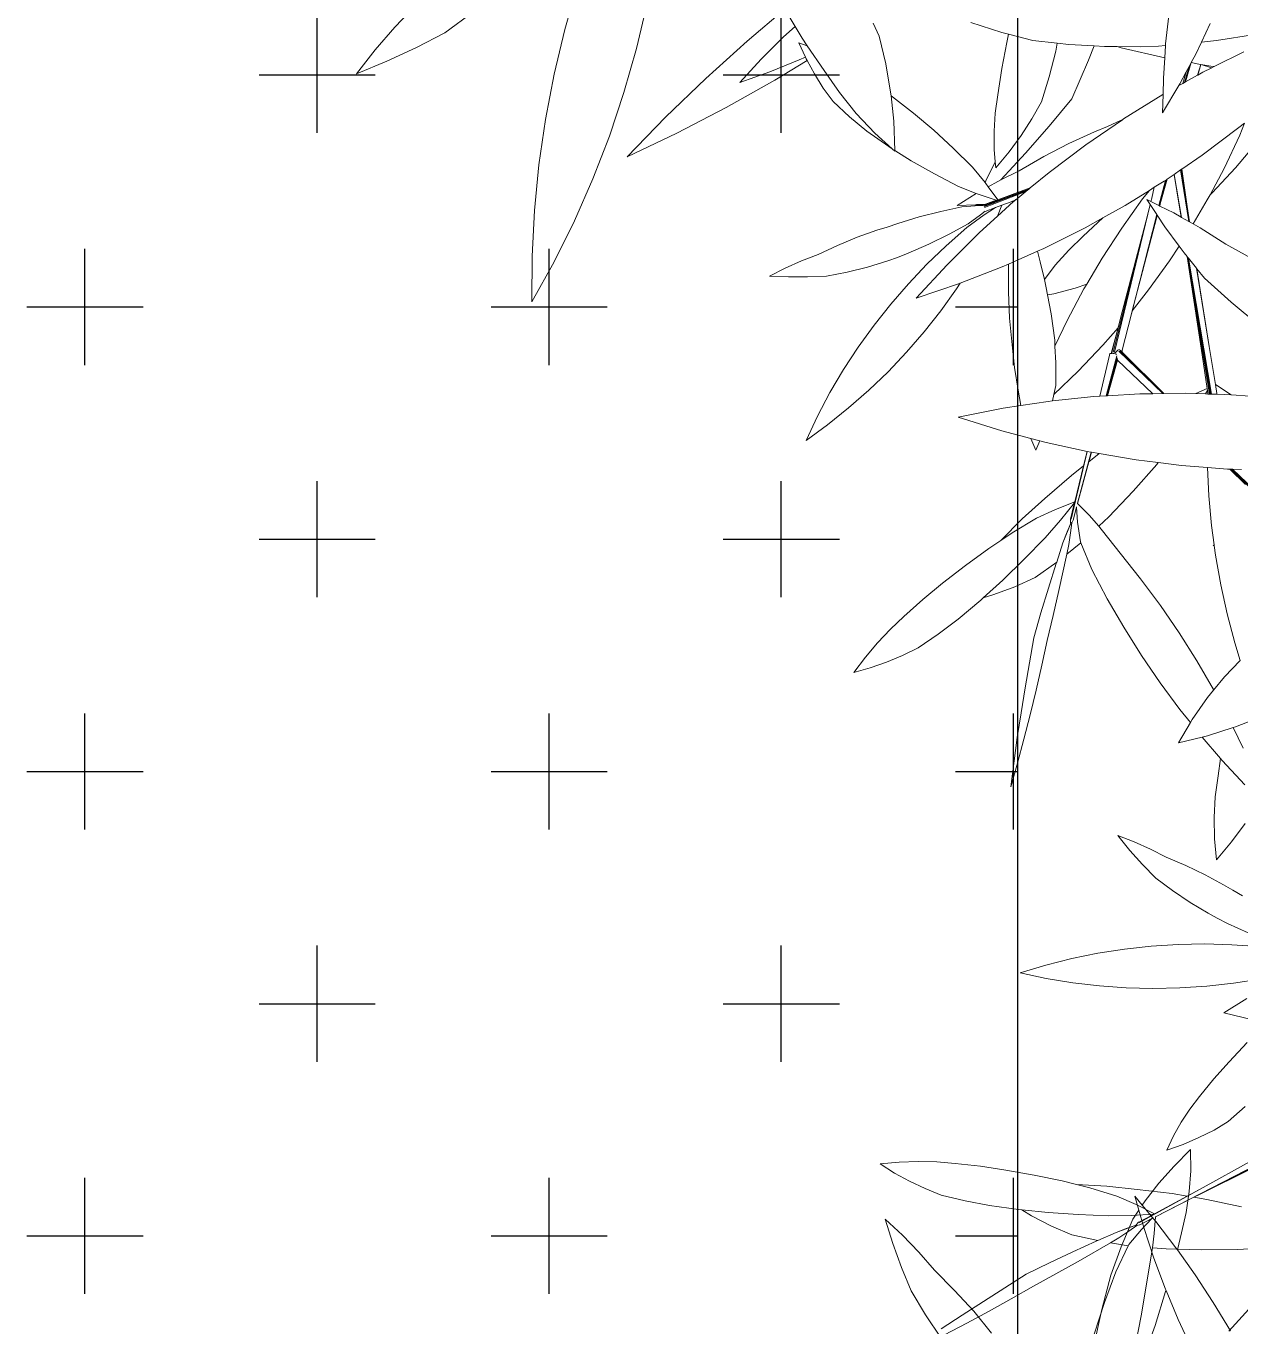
# Model space of a CAD drawing. Header units: millimetres. Extents: x 18 to 174501, y 22 to 24571.
# Drawn here: x 21400 to 21923, y 17961 to 18521 of the extents above; entities that cross this region are included whole.
import ezdxf

# ---------------------------------------------------------------- set-up
doc = ezdxf.new("R2010")
doc.units = ezdxf.units.MM
doc.header["$MEASUREMENT"] = 0
doc.linetypes.add('HIDDEN2', pattern=[0.1875, 0.125, -0.0625])
doc.layers.add('AS', color=8, linetype='HIDDEN2', lineweight=5)
doc.layers.add('Edges', color=7, linetype='Continuous', lineweight=18)
doc.layers.add('tampak', color=7, linetype='Continuous')

# ---------------------------------------------------------------- blocks, each defined once
blk = doc.blocks.new('OUTDOOR')
at = {"layer": 'tampak', "transparency": 33554687}
h = blk.add_hatch(dxfattribs=at)
h.set_pattern_fill('CROSS', scale=400)
h.paths.add_polyline_path([(1833117.56, 62258.33), (1829017.56, 62258.33), (1829017.56, 55399.79), (1833117.56, 55399.79)])
blk.add_line((1833117.56, 62258.33), (1833117.56, 44386.87))
blk = doc.blocks.new('BAMBOOPLAN')
at = {"layer": 'Edges'}
for p, q in [((-0.8559, 13.1692), (-0.9579, 13.068)), ((-0.8559, 13.1692), (-0.8553, 13.0391)), ((-0.9579, 13.068), (-1.0515, 12.9628)), ((-0.8553, 13.0391), (-0.8646, 12.9102)), ((-1.0515, 12.9628), (-1.1363, 12.8538)), ((-1.2001, 12.8817), (-1.1753, 12.796)), ((-1.2001, 12.8817), (-1.1545, 12.8268)), ((-0.8646, 12.9102), (-0.8837, 12.7826)), ((-1.1363, 12.8538), (-1.1545, 12.8268)), ((-1.1545, 12.8268), (-1.0708, 12.7259)), ((-2.7367, 12.7404), (-2.6898, 12.5903)), ((-2.7367, 12.7404), (-2.6307, 12.642)), ((-1.2122, 12.7413), (-1.2841, 12.5703)), ((-1.1753, 12.796), (-1.2122, 12.7413)), ((-1.1753, 12.796), (-1.1448, 12.6904)), ((-1.0708, 12.7259), (-0.947, 12.5647)), ((-0.8837, 12.7826), (-0.9125, 12.6568)), ((-2.6307, 12.642), (-2.5293, 12.5373)), ((-1.1448, 12.6904), (-1.0817, 12.5001)), ((-0.9125, 12.6568), (-0.9379, 12.5518)), ((-2.6898, 12.5903), (-2.6366, 12.4436)), ((-1.2841, 12.5703), (-1.3467, 12.3961)), ((-0.947, 12.5647), (-0.9379, 12.5518)), ((-2.5293, 12.5373), (-2.4326, 12.4265)), ((-1.0817, 12.5001), (-1.011, 12.3112)), ((-0.9379, 12.5518), (-0.8289, 12.3985)), ((-2.6366, 12.4436), (-2.5775, 12.3004)), ((-2.4326, 12.4265), (-2.3097, 12.303)), ((-1.3467, 12.3961), (-1.4028, 12.1847)), ((-0.8289, 12.3985), (-0.7168, 12.2278)), ((-2.5775, 12.3004), (-2.4877, 12.1529)), ((-2.3097, 12.303), (-2.1917, 12.1742)), ((-1.01, 12.2949), (-1.0751, 12.0874)), ((-1.011, 12.3112), (-1.0076, 12.303)), ((-1.0076, 12.303), (-1.01, 12.2949)), ((-1.0076, 12.303), (-0.9329, 12.1242)), ((-2.1917, 12.1742), (-2.0815, 12.0402)), ((-1.4028, 12.1847), (-1.4492, 11.9711)), ((-0.7168, 12.2278), (-0.611, 12.0529)), ((-2.4877, 12.1529), (-2.3914, 12.0096)), ((-1.0751, 12.0874), (-1.1162, 11.9745)), ((-0.9329, 12.1242), (-0.8475, 11.9396)), ((-4.7097, 1.8055), (-4.6319, 2.0775)), ((-5.7545, 1.8209), (-5.6237, 1.9566)), ((-4.2668, 1.6896), (-4.2014, 1.9649)), ((-3.5854, 1.7343), (-3.3546, 1.9298)), ((-3.2913, 1.8247), (-3.3546, 1.9298)), ((-1.0098, 1.7168), (-0.9858, 1.9274)), ((-5.4465, 1.7856), (-5.2682, 1.9167)), ((-2.774, 1.7639), (-2.8115, 1.8449)), ((-2.2098, 1.8479), (-2.0189, 1.7879)), ((-0.79, 1.728), (-0.7357, 1.843)), ((-5.877, 1.6797), (-5.7545, 1.8209)), ((-5.6229, 1.6942), (-5.4465, 1.7856)), ((-4.7751, 1.5302), (-4.7097, 1.8055)), ((-3.5002, 1.6232), (-3.362, 1.7605)), ((-3.362, 1.7605), (-3.2913, 1.8247)), ((-3.2474, 1.7519), (-3.2913, 1.8247)), ((-2.7329, 1.5948), (-2.774, 1.7639)), ((-2.0189, 1.7879), (-1.9773, 1.7769)), ((-1.9878, 1.7262), (-1.9773, 1.7769)), ((-1.9773, 1.7769), (-1.8269, 1.7369)), ((-0.6963, 1.7387), (-0.4613, 1.775)), ((-5.8045, 1.6101), (-5.6229, 1.6942)), ((-4.3446, 1.4176), (-4.2668, 1.6896)), ((-3.8412, 1.5032), (-3.5854, 1.7343)), ((-3.2676, 1.7239), (-3.2159, 1.7053)), ((-3.2676, 1.7239), (-3.2269, 1.6354)), ((-3.2159, 1.7053), (-3.2474, 1.7519)), ((-3.1129, 1.5529), (-3.2159, 1.7053)), ((-2.0193, 1.5653), (-1.9878, 1.7262)), ((-1.8269, 1.7369), (-1.6785, 1.7214)), ((-1.6864, 1.6718), (-1.6785, 1.7214)), ((-1.6785, 1.7214), (-1.6068, 1.7139)), ((-1.6068, 1.7139), (-1.4499, 1.7044)), ((-1.4844, 1.6172), (-1.4499, 1.7044)), ((-1.4499, 1.7044), (-1.3859, 1.7006)), ((-1.3859, 1.7006), (-1.309, 1.7001)), ((-1.309, 1.7001), (-1.2839, 1.6931)), ((-1.309, 1.7001), (-1.1632, 1.6991)), ((-1.2839, 1.6931), (-1.0155, 1.6317)), ((-1.1632, 1.6991), (-1.0547, 1.7031)), ((-1.0547, 1.7031), (-1.0105, 1.7063)), ((-1.0155, 1.6317), (-1.0105, 1.7063)), ((-1.0105, 1.7063), (-1.0098, 1.7168)), ((-0.8248, 1.6543), (-0.79, 1.728)), ((-0.79, 1.728), (-0.6963, 1.7387)), ((-5.9909, 1.5335), (-5.877, 1.6797)), ((-5.9909, 1.5335), (-5.8045, 1.6101)), ((-3.6316, 1.4802), (-3.5002, 1.6232)), ((-3.447, 1.545), (-3.2651, 1.618)), ((-3.4166, 1.4937), (-3.2165, 1.6148)), ((-3.2651, 1.618), (-3.2269, 1.6354)), ((-3.2269, 1.6354), (-3.2226, 1.626)), ((-3.2226, 1.626), (-3.2165, 1.6148)), ((-3.2165, 1.6148), (-3.1725, 1.5331)), ((-1.7266, 1.5149), (-1.6864, 1.6718)), ((-1.5871, 1.3795), (-1.4844, 1.6172)), ((-1.024, 1.5051), (-1.0155, 1.6317)), ((-0.8529, 1.6016), (-0.8868, 1.4835)), ((-0.8657, 1.5774), (-0.8529, 1.6016)), ((-0.8529, 1.6016), (-0.8528, 1.6018)), ((-0.8528, 1.6018), (-0.8248, 1.6543)), ((-0.8528, 1.6018), (-0.8055, 1.5932)), ((-0.7118, 1.5771), (-0.5281, 1.669)), ((-4.8279, 1.2523), (-4.7751, 1.5302)), ((-3.6316, 1.4802), (-3.447, 1.545)), ((-3.1725, 1.5331), (-3.1175, 1.4453)), ((-3.0186, 1.4169), (-3.1129, 1.5529)), ((-2.7029, 1.4202), (-2.7329, 1.5948)), ((-2.0424, 1.4033), (-2.0193, 1.5653)), ((-0.9225, 1.4708), (-0.8832, 1.5446)), ((-0.905, 1.4733), (-0.8832, 1.5446)), ((-0.8657, 1.5774), (-0.8947, 1.4791)), ((-0.8868, 1.4835), (-0.8128, 1.5248)), ((-0.8832, 1.5446), (-0.8657, 1.5774)), ((-0.8128, 1.5248), (-0.7933, 1.5896)), ((-0.8128, 1.5248), (-0.8123, 1.5251)), ((-0.8123, 1.5251), (-0.7925, 1.5894)), ((-0.8123, 1.5251), (-0.7808, 1.5426)), ((-0.8055, 1.5932), (-0.7308, 1.5797)), ((-0.8055, 1.5932), (-0.7933, 1.5896)), ((-0.7933, 1.5896), (-0.7925, 1.5894)), ((-0.7925, 1.5894), (-0.7266, 1.5698)), ((-0.7808, 1.5426), (-0.7266, 1.5698)), ((-0.7308, 1.5797), (-0.7118, 1.5771)), ((-0.7266, 1.5698), (-0.7118, 1.5771)), ((-4.0881, 1.2653), (-3.8412, 1.5032)), ((-3.7164, 1.3253), (-3.4166, 1.4937)), ((-3.1175, 1.4453), (-3.0577, 1.3629)), ((-1.775, 1.3599), (-1.7266, 1.5149)), ((-1.0285, 1.2928), (-0.9289, 1.46)), ((-1.0261, 1.4057), (-1.024, 1.5051)), ((-0.905, 1.4733), (-0.9289, 1.46)), ((-0.9289, 1.46), (-0.9225, 1.4708)), ((-0.905, 1.4733), (-0.8947, 1.4791)), ((-0.8947, 1.4791), (-0.8868, 1.4835)), ((-4.4346, 1.1494), (-4.3446, 1.4176)), ((-3.0577, 1.3629), (-2.9557, 1.2683)), ((-2.9142, 1.2887), (-3.0186, 1.4169)), ((-2.7005, 1.3975), (-2.7029, 1.4202)), ((-2.7005, 1.3975), (-2.6912, 1.3906)), ((-2.684, 1.2407), (-2.7005, 1.3975)), ((-2.6912, 1.3906), (-2.5618, 1.2914)), ((-2.0587, 1.2917), (-2.0424, 1.4033)), ((-1.8333, 1.2551), (-1.775, 1.3599)), ((-1.7264, 1.2114), (-1.5871, 1.3795)), ((-1.2684, 1.2559), (-1.0278, 1.4048)), ((-1.0285, 1.2928), (-1.0261, 1.4057)), ((-1.0278, 1.4048), (-1.0261, 1.4057)), ((-4.0196, 1.1676), (-3.7164, 1.3253)), ((-2.8, 1.1685), (-2.9142, 1.2887)), ((-2.5618, 1.2914), (-2.437, 1.1865)), ((-2.0663, 1.1795), (-2.0587, 1.2917)), ((-4.8681, 0.9726), (-4.8279, 1.2523)), ((-4.3254, 1.0212), (-4.0881, 1.2653)), ((-2.9557, 1.2683), (-2.8491, 1.1794)), ((-2.6765, 1.0614), (-2.684, 1.2407)), ((-1.8996, 1.1524), (-1.8333, 1.2551)), ((-1.8731, 1.0442), (-1.7264, 1.2114)), ((-1.502, 1.0962), (-1.2765, 1.2503)), ((-1.4481, 1.1767), (-1.3676, 1.2093)), ((-1.3676, 1.2093), (-1.2836, 1.2474)), ((-1.2836, 1.2474), (-1.2765, 1.2503)), ((-1.2765, 1.2503), (-1.2684, 1.2559)), ((-0.7851, 1.0319), (-0.5591, 1.2019)), ((-0.5591, 1.2019), (-0.5248, 1.2302)), ((-0.5522, 1.155), (-0.5248, 1.2302)), ((-4.5366, 0.8859), (-4.4346, 1.1494)), ((-4.3254, 1.0212), (-4.0196, 1.1676)), ((-2.8491, 1.1794), (-2.7146, 1.0855)), ((-2.6933, 1.072), (-2.8, 1.1685)), ((-2.437, 1.1865), (-2.3172, 1.0762)), ((-2.0654, 1.0671), (-2.0663, 1.1795)), ((-1.9739, 1.0522), (-1.8996, 1.1524)), ((-1.6059, 1.1045), (-1.4481, 1.1767)), ((-0.6499, 0.9512), (-0.5522, 1.155)), ((-2.7146, 1.0855), (-2.6933, 1.072)), ((-2.6763, 1.0567), (-2.6933, 1.072)), ((-2.6765, 1.0614), (-2.576, 0.9979)), ((-2.6763, 1.0567), (-2.6765, 1.0614)), ((-2.3172, 1.0762), (-2.1992, 0.958)), ((-2.0589, 0.9907), (-2.0654, 1.0671)), ((-2.0558, 0.9547), (-1.9739, 1.0522)), ((-2.0245, 0.8805), (-1.8731, 1.0442)), ((-1.7606, 1.0235), (-1.6059, 1.1045)), ((-1.728, 0.9262), (-1.502, 1.0962)), ((-0.5801, 0.9548), (-0.5017, 1.0463)), ((-4.8954, 0.6917), (-4.8681, 0.9726)), ((-2.576, 0.9979), (-2.4338, 0.9167)), ((-2.1164, 0.8736), (-2.0589, 0.9907)), ((-2.0558, 0.9547), (-2.0589, 0.9907)), ((-1.9115, 0.9362), (-1.7606, 1.0235)), ((-0.9104, 0.9462), (-0.7851, 1.0319)), ((-4.6502, 0.6276), (-4.5366, 0.8859)), ((-2.4338, 0.9167), (-2.2854, 0.8401)), ((-2.1992, 0.958), (-2.1211, 0.8631)), ((-2.0433, 0.8712), (-2.0245, 0.8805)), ((-2.0245, 0.8805), (-1.9115, 0.9362)), ((-1.8431, 0.8311), (-1.728, 0.9262)), ((-1.0474, 0.7198), (-1.0051, 0.8815)), ((-1.0006, 0.8846), (-1.0433, 0.732)), ((-1.002, 0.8836), (-1.0433, 0.732)), ((-1.0117, 0.877), (-1.0051, 0.8815)), ((-1.0051, 0.8815), (-1.002, 0.8836)), ((-1.002, 0.8836), (-1.0006, 0.8846)), ((-1.0006, 0.8846), (-0.9579, 0.9138)), ((-0.9579, 0.9138), (-0.9571, 0.9143)), ((-0.9579, 0.9138), (-0.9247, 0.7133)), ((-0.9571, 0.9143), (-0.9178, 0.9412)), ((-0.9571, 0.9143), (-0.9122, 0.6495)), ((-0.9178, 0.9412), (-0.9137, 0.944)), ((-0.8662, 0.6235), (-0.9178, 0.9412)), ((-0.9137, 0.944), (-0.9115, 0.9455)), ((-0.8627, 0.6215), (-0.9137, 0.944)), ((-0.9115, 0.9455), (-0.9104, 0.9462)), ((-0.9115, 0.9455), (-0.877, 0.7169)), ((-0.9104, 0.9462), (-0.877, 0.7169)), ((-0.7363, 0.7886), (-0.6499, 0.9512)), ((-0.7233, 0.8013), (-0.5801, 0.9548)), ((-2.2854, 0.8401), (-2.1761, 0.7965)), ((-1.8525, 0.8234), (-2.1285, 0.7196)), ((-1.8602, 0.8171), (-2.1264, 0.7155)), ((-1.87, 0.809), (-2.1242, 0.7107)), ((-2.1211, 0.8631), (-2.1164, 0.8736)), ((-2.1211, 0.8631), (-2.1165, 0.8576)), ((-2.1165, 0.8576), (-2.1023, 0.8382)), ((-2.1023, 0.8382), (-2.0433, 0.8712)), ((-2.1023, 0.8382), (-2.0439, 0.7582)), ((-2.0439, 0.7582), (-1.8674, 0.8222)), ((-2.0434, 0.7575), (-1.8674, 0.8222)), ((-1.9209, 0.7669), (-1.87, 0.809)), ((-1.87, 0.809), (-1.8602, 0.8171)), ((-1.8674, 0.8222), (-1.8431, 0.8311)), ((-1.8602, 0.8171), (-1.8525, 0.8234)), ((-1.8525, 0.8234), (-1.8431, 0.8311)), ((-1.2593, 0.7233), (-1.1098, 0.8158)), ((-1.1517, 0.7629), (-1.1098, 0.8158)), ((-1.1098, 0.8158), (-1.0796, 0.8345)), ((-1.0796, 0.8345), (-1.0955, 0.7687)), ((-1.0796, 0.8345), (-1.0187, 0.8722)), ((-1.0513, 0.7217), (-1.0117, 0.877)), ((-1.0187, 0.8722), (-1.0117, 0.877)), ((-0.7363, 0.7886), (-0.7233, 0.8013)), ((-2.2927, 0.7227), (-2.1761, 0.7965)), ((-2.2927, 0.7227), (-2.1806, 0.7277)), ((-2.2637, 0.7139), (-2.1834, 0.7212)), ((-2.1834, 0.7212), (-2.1806, 0.7277)), ((-2.1834, 0.7212), (-2.1792, 0.7216)), ((-2.1806, 0.7277), (-2.1729, 0.728)), ((-2.1792, 0.7216), (-2.1729, 0.728)), ((-2.1792, 0.7216), (-2.1703, 0.7224)), ((-2.1761, 0.7965), (-2.1646, 0.7918)), ((-2.1729, 0.728), (-2.1357, 0.7297)), ((-2.1703, 0.7224), (-2.1353, 0.7234)), ((-2.1646, 0.7918), (-2.0534, 0.7547)), ((-2.1357, 0.7297), (-2.118, 0.7312)), ((-2.1348, 0.7249), (-2.1353, 0.7234)), ((-2.1353, 0.7234), (-2.1339, 0.7235)), ((-2.1338, 0.7255), (-2.1348, 0.7249)), ((-2.1338, 0.7255), (-2.118, 0.7312)), ((-2.1324, 0.7248), (-2.0522, 0.7543)), ((-2.118, 0.7312), (-2.0534, 0.7547)), ((-2.0574, 0.7097), (-2.0179, 0.7247)), ((-2.0534, 0.7547), (-2.0522, 0.7543)), ((-2.0522, 0.7543), (-2.0434, 0.7575)), ((-2.0456, 0.656), (-1.9459, 0.7462)), ((-2.0456, 0.656), (-2.0179, 0.7247)), ((-2.0439, 0.7582), (-2.0434, 0.7575)), ((-2.0179, 0.7247), (-1.9618, 0.7459)), ((-1.9618, 0.7459), (-1.9333, 0.7567)), ((-1.9618, 0.7459), (-1.9434, 0.7483)), ((-1.9459, 0.7462), (-1.9434, 0.7483)), ((-1.9434, 0.7483), (-1.9333, 0.7567)), ((-1.9333, 0.7567), (-1.932, 0.7578)), ((-1.932, 0.7578), (-1.9209, 0.7669)), ((-1.932, 0.7578), (-1.9314, 0.7608)), ((-1.9209, 0.7669), (-1.9209, 0.767)), ((-1.3965, 0.6467), (-1.2593, 0.7233)), ((-1.1055, 0.7278), (-1.3253, -0.179)), ((-1.2806, 0.5838), (-1.1517, 0.7629)), ((-1.1264, 0.759), (-1.1057, 0.7281)), ((-1.1264, 0.759), (-1.1011, 0.7464)), ((-1.1057, 0.7281), (-1.1223, 0.6616)), ((-1.1057, 0.7281), (-1.1055, 0.7278)), ((-1.1055, 0.7278), (-1.0651, 0.6676)), ((-1.0955, 0.7687), (-1.1011, 0.7464)), ((-1.1011, 0.7464), (-1.1009, 0.7464)), ((-1.0955, 0.7687), (-1.1009, 0.7464)), ((-1.1009, 0.7464), (-1.0513, 0.7217)), ((-1.0513, 0.7217), (-1.0474, 0.7198)), ((-1.0433, 0.732), (-1.0467, 0.7194)), ((-0.8405, 0.609), (-0.7533, 0.7565)), ((-0.7533, 0.7565), (-0.7363, 0.7886)), ((-4.9099, 0.4104), (-4.8954, 0.6917)), ((-2.6596, 0.6118), (-2.5274, 0.6519)), ((-2.5274, 0.6519), (-2.3939, 0.6865)), ((-2.3939, 0.6865), (-2.2637, 0.7139)), ((-2.2338, 0.5877), (-2.1268, 0.6652)), ((-2.2253, 0.6102), (-2.1489, 0.6646)), ((-2.1552, 0.5569), (-2.0456, 0.656)), ((-2.1489, 0.6646), (-2.1215, 0.6868)), ((-2.1268, 0.6652), (-2.0574, 0.7097)), ((-2.1215, 0.6868), (-2.1205, 0.6876)), ((-2.12, 0.6861), (-2.1215, 0.6868)), ((-2.12, 0.6861), (-2.0574, 0.7097)), ((-1.5169, 0.5343), (-1.3965, 0.6467)), ((-1.5063, 0.5854), (-1.3965, 0.6467)), ((-1.1223, 0.6616), (-1.3326, -0.1804)), ((-1.2772, 0.0679), (-1.1223, 0.6616)), ((-1.221, 0.0562), (-1.0651, 0.6676)), ((-1.216, 0.0753), (-1.067, 0.6448)), ((-1.067, 0.6448), (-1.0622, 0.6633)), ((-1.0621, 0.6631), (-1.067, 0.6448)), ((-1.0651, 0.6676), (-1.0622, 0.6633)), ((-1.0622, 0.6633), (-1.0621, 0.6631)), ((-1.0621, 0.6631), (-1.0141, 0.5916)), ((-1.0474, 0.7198), (-1.0467, 0.7194)), ((-1.0467, 0.7194), (-0.9604, 0.6766)), ((-0.9604, 0.6766), (-0.9147, 0.6509)), ((-0.9247, 0.7133), (-0.9147, 0.6509)), ((-0.9247, 0.7133), (-0.9144, 0.6507)), ((-0.9147, 0.6509), (-0.9144, 0.6507)), ((-0.9144, 0.6507), (-0.9122, 0.6495)), ((-0.9122, 0.6495), (-0.8662, 0.6235)), ((-0.877, 0.7169), (-0.8626, 0.6215)), ((-4.7753, 0.3752), (-4.6502, 0.6276)), ((-2.91, 0.527), (-2.7873, 0.5701)), ((-2.7873, 0.5701), (-2.7249, 0.5891)), ((-2.7249, 0.5891), (-2.6596, 0.6118)), ((-2.3608, 0.4754), (-2.2338, 0.5877)), ((-2.3419, 0.5462), (-2.2253, 0.6102)), ((-1.759, 0.459), (-1.5063, 0.5854)), ((-1.4014, 0.3991), (-1.2806, 0.5838)), ((-1.0141, 0.5916), (-0.9267, 0.4729)), ((-0.8662, 0.6235), (-0.8627, 0.6215)), ((-0.8627, 0.6215), (-0.8626, 0.6215)), ((-0.8626, 0.6215), (-0.8405, 0.609)), ((-0.8405, 0.609), (-0.7976, 0.5848)), ((-0.7976, 0.5848), (-0.6385, 0.4837)), ((-3.0311, 0.477), (-2.91, 0.527)), ((-2.5944, 0.4289), (-2.4668, 0.485)), ((-2.4668, 0.485), (-2.3419, 0.5462)), ((-2.3552, 0.3585), (-2.1552, 0.5569)), ((-1.6065, 0.4484), (-1.5169, 0.5343)), ((-0.6385, 0.4837), (-0.4424, 0.3766)), ((-4.9116, 0.1293), (-4.9099, 0.4104)), ((-3.2526, 0.3825), (-3.1497, 0.4221)), ((-3.1497, 0.4221), (-3.0311, 0.477)), ((-2.7208, 0.3818), (-2.6608, 0.4029)), ((-2.6608, 0.4029), (-2.5944, 0.4289)), ((-2.48, 0.3609), (-2.3608, 0.4754)), ((-1.9775, 0.3619), (-1.7995, 0.4411)), ((-1.7995, 0.4411), (-1.759, 0.459)), ((-1.7817, 0.3764), (-1.7995, 0.4411)), ((-1.6892, 0.356), (-1.6065, 0.4484)), ((-0.9862, 0.3818), (-0.9267, 0.4729)), ((-0.9267, 0.4729), (-0.8955, 0.4305)), ((-0.8955, 0.4305), (-0.8772, 0.4078)), ((-0.7911, -0.1557), (-0.8772, 0.4078)), ((-0.8772, 0.4078), (-0.8754, 0.4056)), ((-0.8754, 0.4056), (-0.7403, -0.4377)), ((-0.8754, 0.4056), (-0.8735, 0.4032)), ((-0.8735, 0.4032), (-0.7345, -0.4379)), ((-0.8735, 0.4032), (-0.8697, 0.3985)), ((-4.9116, 0.1293), (-4.7753, 0.3752)), ((-3.449, 0.2885), (-3.3525, 0.3379)), ((-3.3525, 0.3379), (-3.2526, 0.3825)), ((-2.9711, 0.313), (-2.8454, 0.344)), ((-2.8454, 0.344), (-2.7208, 0.3818)), ((-2.594, 0.2409), (-2.48, 0.3609)), ((-2.5455, 0.1516), (-2.3552, 0.3585)), ((-2.2741, 0.2439), (-2.0169, 0.3444)), ((-2.0169, 0.3444), (-1.9775, 0.3619)), ((-1.9778, 0.3539), (-1.9775, 0.3619)), ((-1.9777, 0.1911), (-1.9778, 0.3539)), ((-1.7567, 0.268), (-1.7817, 0.3764)), ((-1.7567, 0.268), (-1.6892, 0.356)), ((-1.4958, 0.2391), (-1.4014, 0.3991)), ((-1.1152, 0.2027), (-0.9862, 0.3818)), ((-0.8697, 0.3985), (-0.7278, -0.4381)), ((-0.8697, 0.3985), (-0.8197, 0.3366)), ((-0.8197, 0.3366), (-0.8172, 0.3335)), ((-0.7416, -0.1448), (-0.8197, 0.3366)), ((-0.7416, -0.1448), (-0.8172, 0.3335)), ((-0.8172, 0.3335), (-0.7707, 0.2759)), ((-3.449, 0.2885), (-3.3313, 0.2831)), ((-3.3313, 0.2831), (-3.2142, 0.2827)), ((-3.2142, 0.2827), (-3.0981, 0.2876)), ((-3.0981, 0.2876), (-2.9711, 0.313)), ((-2.7025, 0.1159), (-2.594, 0.2409)), ((-2.5455, 0.1516), (-2.2793, 0.2419)), ((-2.2969, 0.2091), (-2.2741, 0.2439)), ((-2.2793, 0.2419), (-2.2741, 0.2439)), ((-1.7448, 0.2168), (-1.7567, 0.268)), ((-0.7707, 0.2759), (-0.6067, 0.1273)), ((-2.3936, 0.0748), (-2.2969, 0.2091)), ((-1.9703, 0.0283), (-1.9777, 0.1911)), ((-1.7366, 0.172), (-1.7448, 0.2168)), ((-1.7366, 0.172), (-1.6977, 0.1799)), ((-1.7153, 0.0555), (-1.7366, 0.172)), ((-1.6977, 0.1799), (-1.567, 0.2149)), ((-1.6169, 0.0144), (-1.5136, 0.2091)), ((-1.567, 0.2149), (-1.4958, 0.2391)), ((-1.5136, 0.2091), (-1.4958, 0.2391)), ((-1.216, 0.0753), (-1.1152, 0.2027)), ((-2.8053, -0.0138), (-2.7025, 0.1159)), ((-0.6067, 0.1273), (-0.4362, -0.0139)), ((-2.4964, -0.055), (-2.3936, 0.0748)), ((-1.9554, -0.1341), (-1.9703, 0.0283)), ((-1.6931, -0.107), (-1.7153, 0.0555)), ((-1.6913, -0.1425), (-1.6169, 0.0144)), ((-1.3437, -0.1872), (-1.2772, 0.0679)), ((-1.3032, -0.0292), (-1.2772, 0.0679)), ((-1.2804, -0.1768), (-1.221, 0.0562)), ((-1.221, 0.0562), (-1.216, 0.0753)), ((-2.902, -0.1481), (-2.8053, -0.0138)), ((-2.6049, -0.18), (-2.4964, -0.055)), ((-1.3966, -0.1368), (-1.3032, -0.0292)), ((-1.3455, -0.1874), (-1.3032, -0.0292)), ((-2.9924, -0.2865), (-2.902, -0.1481)), ((-1.9405, -0.274), (-1.9554, -0.1341)), ((-1.6913, -0.1425), (-1.6931, -0.107)), ((-1.6861, -0.2457), (-1.6913, -0.1425)), ((-1.5482, -0.2963), (-1.3966, -0.1368)), ((-0.7543, -0.4033), (-0.7911, -0.1557)), ((-0.7534, -0.4028), (-0.7911, -0.1557)), ((-0.7037, -0.3783), (-0.7416, -0.1448)), ((-2.7189, -0.2999), (-2.6049, -0.18)), ((-1.3554, -0.1981), (-1.4144, -0.451)), ((-1.3762, -0.4488), (-1.3103, -0.2017)), ((-1.3721, -0.4485), (-1.3087, -0.2157)), ((-1.3074, -0.2245), (-1.3698, -0.4484)), ((-1.3548, -0.1955), (-1.3554, -0.1981)), ((-1.3548, -0.1955), (-1.3535, -0.1909)), ((-1.3511, -0.1888), (-1.3535, -0.1909)), ((-1.3471, -0.1875), (-1.3511, -0.1888)), ((-1.3455, -0.1874), (-1.3471, -0.1875)), ((-1.3437, -0.1872), (-1.3455, -0.1874)), ((-1.3416, -0.187), (-1.3437, -0.1872)), ((-1.3352, -0.1873), (-1.3416, -0.187)), ((-1.3282, -0.1884), (-1.3352, -0.1873)), ((-1.3212, -0.1903), (-1.3282, -0.1884)), ((-1.3195, -0.1827), (-1.3225, -0.1862)), ((-1.3168, -0.1919), (-1.3212, -0.1903)), ((-1.3144, -0.1775), (-1.3195, -0.1827)), ((-1.3064, -0.228), (-1.3171, -0.2658)), ((-1.3064, -0.2283), (-1.3171, -0.2658)), ((-1.3145, -0.1927), (-1.3168, -0.1919)), ((-1.3125, -0.1937), (-1.3145, -0.1927)), ((-1.3092, -0.1727), (-1.3144, -0.1775)), ((-1.3042, -0.1686), (-1.3092, -0.1727)), ((-1.3087, -0.2157), (-1.3086, -0.2152)), ((-1.3064, -0.2209), (-1.3069, -0.2226)), ((-1.3064, -0.2209), (-1.3064, -0.2209)), ((-1.3063, -0.2279), (-1.3064, -0.228)), ((-1.3063, -0.228), (-1.3064, -0.228)), ((-1.3064, -0.2282), (-1.0879, -0.4356)), ((-1.3064, -0.2282), (-1.3064, -0.2283)), ((-1.3064, -0.2283), (-1.0898, -0.4357)), ((-1.3061, -0.2271), (-1.3063, -0.2279)), ((-1.3054, -0.2273), (-1.3063, -0.228)), ((-1.3058, -0.2275), (-1.3063, -0.2278)), ((-1.3063, -0.2278), (-1.3063, -0.2279)), ((-1.3059, -0.2262), (-1.306, -0.2267)), ((-1.2998, -0.1656), (-1.3042, -0.1686)), ((-1.2963, -0.1639), (-1.2998, -0.1656)), ((-1.0279, -0.4348), (-1.2988, -0.1739)), ((-1.2939, -0.1635), (-1.2963, -0.1639)), ((-1.0227, -0.4348), (-1.2944, -0.1709)), ((-1.2932, -0.1641), (-1.2939, -0.1635)), ((-1.2909, -0.1692), (-1.0213, -0.4348)), ((-1.2874, -0.1697), (-1.2891, -0.168)), ((-1.2885, -0.1688), (-1.2716, -0.1855)), ((-1.2874, -0.1697), (-1.2804, -0.1768)), ((-1.2804, -0.1768), (-1.2716, -0.1855)), ((-1.2716, -0.1855), (-1.0211, -0.4348)), ((-3.0764, -0.4286), (-2.9924, -0.2865)), ((-2.8381, -0.4144), (-2.7189, -0.2999)), ((-1.9184, -0.4128), (-1.9405, -0.274)), ((-1.6976, -0.4397), (-1.5482, -0.2963)), ((-1.6865, -0.3848), (-1.6861, -0.2457)), ((-1.3171, -0.2658), (-1.3686, -0.4483)), ((-1.6976, -0.4397), (-1.6865, -0.3848)), ((-0.6073, -0.442), (-0.7037, -0.3783)), ((-0.6947, -0.4338), (-0.7037, -0.3783)), ((-3.1537, -0.5742), (-3.0764, -0.4286)), ((-2.9623, -0.5232), (-2.8381, -0.4144)), ((-1.9021, -0.508), (-1.9184, -0.4128)), ((-1.7325, -0.4825), (-1.7056, -0.4797)), ((-1.7056, -0.4797), (-1.6976, -0.4397)), ((-1.7056, -0.4797), (-1.4518, -0.4532)), ((-1.4518, -0.4532), (-1.4144, -0.451)), ((-1.4144, -0.451), (-1.3762, -0.4488)), ((-1.3762, -0.4488), (-1.3721, -0.4485)), ((-1.3721, -0.4485), (-1.3698, -0.4484)), ((-1.3698, -0.4484), (-1.3686, -0.4483)), ((-1.3686, -0.4483), (-1.1697, -0.4367)), ((-1.1697, -0.4367), (-1.0898, -0.4357)), ((-1.0898, -0.4357), (-1.0879, -0.4356)), ((-1.0879, -0.4356), (-1.0279, -0.4348)), ((-1.0279, -0.4348), (-1.0227, -0.4348)), ((-1.0227, -0.4348), (-1.0213, -0.4348)), ((-1.0213, -0.4348), (-1.0211, -0.4348)), ((-1.0211, -0.4348), (-0.8869, -0.433)), ((-0.8869, -0.433), (-0.8236, -0.435)), ((-0.8236, -0.435), (-0.7543, -0.4033)), ((-0.8236, -0.435), (-0.764, -0.437)), ((-0.764, -0.437), (-0.7523, -0.4167)), ((-0.764, -0.437), (-0.7492, -0.4374)), ((-0.7543, -0.4033), (-0.7534, -0.4028)), ((-0.7515, -0.4152), (-0.7534, -0.4028)), ((-0.7523, -0.4167), (-0.7515, -0.4152)), ((-0.7492, -0.4374), (-0.7523, -0.4167)), ((-0.7481, -0.4375), (-0.7515, -0.4152)), ((-0.7492, -0.4374), (-0.7481, -0.4375)), ((-0.7481, -0.4375), (-0.7403, -0.4377)), ((-0.7403, -0.4377), (-0.7345, -0.4379)), ((-0.7345, -0.4379), (-0.7278, -0.4381)), ((-0.7278, -0.4381), (-0.6938, -0.4392)), ((-0.6925, -0.4393), (-0.6947, -0.4338)), ((-0.6938, -0.4392), (-0.6947, -0.4338)), ((-0.6938, -0.4392), (-0.6925, -0.4393)), ((-0.6925, -0.4393), (-0.6073, -0.442)), ((-0.6073, -0.442), (-0.6041, -0.4421)), ((-0.6041, -0.4421), (-0.322, -0.464)), ((-3.091, -0.6261), (-2.9623, -0.5232)), ((-2.2868, -0.5789), (-2.0111, -0.5244)), ((-2.0111, -0.5244), (-1.9021, -0.508)), ((-1.9021, -0.508), (-1.7325, -0.4825)), ((-3.224, -0.7228), (-3.1537, -0.5742)), ((-3.224, -0.7228), (-3.091, -0.6261)), ((-2.2868, -0.5789), (-2.0187, -0.6633)), ((-2.0187, -0.6633), (-1.8405, -0.7106)), ((-1.8096, -0.7838), (-1.8405, -0.7106)), ((-1.8405, -0.7106), (-1.7852, -0.7252)), ((-1.8096, -0.7838), (-1.7852, -0.7252)), ((-1.7852, -0.7252), (-1.7464, -0.7355)), ((-1.7464, -0.7355), (-1.4938, -0.7903)), ((-1.4952, -0.7963), (-1.5926, -1.2071)), ((-1.4935, -0.7904), (-1.5907, -1.2071)), ((-1.5524, -1.11), (-1.4686, -0.7957)), ((-1.5156, -0.8802), (-1.4952, -0.7963)), ((-1.4938, -0.7903), (-1.4952, -0.7963)), ((-1.4938, -0.7903), (-1.4935, -0.7904)), ((-1.4935, -0.7904), (-1.4706, -0.7953)), ((-1.4666, -0.796), (-1.471, -0.8118)), ((-1.471, -0.8118), (-1.4667, -0.796)), ((-1.4706, -0.7953), (-1.4686, -0.7957)), ((-1.4686, -0.7957), (-1.4667, -0.796)), ((-1.4667, -0.796), (-1.4666, -0.796)), ((-1.4666, -0.796), (-1.4197, -0.804)), ((-1.5523, -1.1101), (-1.4825, -0.8539)), ((-1.4825, -0.8539), (-1.4197, -0.804)), ((-1.4825, -0.8539), (-1.471, -0.8118)), ((-1.4197, -0.804), (-1.192, -0.8426)), ((-1.209, -1.0349), (-1.0652, -0.8705)), ((-1.192, -0.8426), (-1.0562, -0.8594)), ((-1.0652, -0.8705), (-1.0562, -0.8594)), ((-1.0562, -0.8594), (-0.9113, -0.8773)), ((-0.9113, -0.8773), (-0.7532, -0.8895)), ((-1.7527, -1.0809), (-1.5887, -0.9382)), ((-1.5887, -0.9382), (-1.5156, -0.8802)), ((-1.5694, -1.1009), (-1.5156, -0.8802)), ((-0.744, -1.0633), (-0.7532, -0.8895)), ((-0.7532, -0.8895), (-0.6292, -0.8992)), ((-0.6292, -0.8992), (-0.6145, -0.8996)), ((-0.5189, -0.9935), (-0.6145, -0.8996)), ((-0.6145, -0.8996), (-0.6094, -0.8998)), ((-0.6094, -0.8998), (-0.1366, -1.357)), ((-0.6094, -0.8998), (-0.605, -0.9)), ((-0.605, -0.9), (-0.1329, -1.3521)), ((-0.605, -0.9), (-0.5987, -0.9002)), ((-0.5987, -0.9002), (-0.1284, -1.3468)), ((-0.5987, -0.9002), (-0.5429, -0.902)), ((-1.3603, -1.1926), (-1.209, -1.0349)), ((-1.8923, -1.2062), (-1.7527, -1.0809)), ((-1.6871, -1.1471), (-1.5694, -1.1009)), ((-1.6569, -1.2146), (-1.5707, -1.1066)), ((-1.5745, -1.1221), (-1.5707, -1.1066)), ((-1.5707, -1.1066), (-1.57, -1.1036)), ((-1.5694, -1.1009), (-1.5691, -1.1009)), ((-1.5524, -1.11), (-1.553, -1.1094)), ((-1.5523, -1.1101), (-1.5524, -1.11)), ((-1.4804, -1.1835), (-1.5523, -1.1101)), ((-0.7268, -1.2467), (-0.744, -1.0633)), ((-1.8049, -1.2011), (-1.6871, -1.1471)), ((-1.5961, -1.2088), (-1.5745, -1.1221)), ((-1.5954, -1.208), (-1.5745, -1.1221)), ((-1.58, -1.2137), (-1.5586, -1.1334)), ((-1.5586, -1.1334), (-1.5587, -1.1316)), ((-1.5519, -1.2263), (-1.5586, -1.1334)), ((-1.4222, -1.2515), (-1.4804, -1.1835)), ((-1.4222, -1.2515), (-1.3603, -1.1926)), ((-2.0252, -1.3383), (-1.8923, -1.2062)), ((-1.9544, -1.2909), (-1.8049, -1.2011)), ((-1.7507, -1.3221), (-1.6569, -1.2146)), ((-1.6428, -1.3541), (-1.5911, -1.2285)), ((-1.6157, -1.2852), (-1.5929, -1.2322)), ((-1.5961, -1.2088), (-1.5963, -1.2098)), ((-1.5963, -1.2098), (-1.5951, -1.2306)), ((-1.5951, -1.2907), (-1.588, -1.2302)), ((-1.5951, -1.2306), (-1.595, -1.231)), ((-1.595, -1.231), (-1.5946, -1.2313)), ((-1.5946, -1.2313), (-1.594, -1.2317)), ((-1.594, -1.2317), (-1.5934, -1.232)), ((-1.5934, -1.232), (-1.5929, -1.2322)), ((-1.5929, -1.2322), (-1.5909, -1.2276)), ((-1.58, -1.2137), (-1.588, -1.2302)), ((-1.588, -1.2302), (-1.5878, -1.2286)), ((-1.5877, -1.2274), (-1.5876, -1.2264)), ((-1.5807, -1.2145), (-1.5807, -1.2144)), ((-1.5347, -1.3464), (-1.5519, -1.2263)), ((-1.4065, -1.2697), (-1.4222, -1.2515)), ((-1.1641, -1.5738), (-1.4065, -1.2697)), ((-0.7108, -1.3651), (-0.7268, -1.2467)), ((-2.0993, -1.388), (-2.0253, -1.3385)), ((-2.0253, -1.3385), (-2.0252, -1.3383)), ((-2.0252, -1.3383), (-1.9544, -1.2909)), ((-1.881, -1.4546), (-1.7507, -1.3221)), ((-1.6806, -1.4716), (-1.6428, -1.3541)), ((-1.6428, -1.3541), (-1.6157, -1.2852)), ((-1.6187, -1.4234), (-1.5317, -1.3538)), ((-1.606, -1.3639), (-1.5951, -1.2907)), ((-1.5317, -1.3538), (-1.5347, -1.3464)), ((-1.4648, -1.5179), (-1.5317, -1.3538)), ((-2.2422, -1.4918), (-2.0993, -1.388)), ((-1.6667, -1.6473), (-1.6187, -1.4234)), ((-1.6187, -1.4234), (-1.606, -1.3639)), ((-0.7178, -1.3691), (-0.7108, -1.3651)), ((-0.7178, -1.3691), (-0.7103, -1.369)), ((-0.7103, -1.369), (-0.7108, -1.3651)), ((-0.7021, -1.4294), (-0.7103, -1.369)), ((-0.6701, -1.611), (-0.7021, -1.4294)), ((-2.3827, -1.6019), (-2.2422, -1.4918)), ((-2.0131, -1.5829), (-1.881, -1.4546)), ((-1.8139, -1.5672), (-1.6806, -1.4716)), ((-1.7313, -1.6321), (-1.6837, -1.4812)), ((-1.6837, -1.4812), (-1.6806, -1.4716)), ((-1.3697, -1.6969), (-1.4648, -1.5179)), ((-2.1336, -1.6921), (-2.0131, -1.5829)), ((-1.9375, -1.6234), (-1.8139, -1.5672)), ((-1.0426, -1.7382), (-1.1641, -1.5738)), ((-2.5038, -1.7009), (-2.3827, -1.6019)), ((-2.1336, -1.6921), (-2.0668, -1.6719)), ((-2.0668, -1.6719), (-1.9375, -1.6234)), ((-1.7773, -1.7843), (-1.7313, -1.6321)), ((-1.7016, -1.8004), (-1.6667, -1.6473)), ((-0.6308, -1.791), (-0.6701, -1.611)), ((-2.622, -1.8058), (-2.5038, -1.7009)), ((-2.2873, -1.8226), (-2.1486, -1.7057)), ((-2.1486, -1.7057), (-2.1336, -1.6921)), ((-1.2676, -1.8729), (-1.3697, -1.6969)), ((-0.9273, -1.9068), (-1.0426, -1.7382)), ((-2.7041, -1.8838), (-2.622, -1.8058)), ((-2.4096, -1.9143), (-2.2873, -1.8226)), ((-1.8214, -1.9374), (-1.7773, -1.7843)), ((-1.7385, -1.9534), (-1.7016, -1.8004)), ((-0.5844, -1.969), (-0.6308, -1.791)), ((-2.7829, -1.9674), (-2.7041, -1.8838)), ((-2.5343, -1.9995), (-2.4096, -1.9143)), ((-1.1587, -2.0454), (-1.2676, -1.8729)), ((-0.8184, -2.0793), (-0.9273, -1.9068)), ((-2.8581, -2.0563), (-2.7829, -1.9674)), ((-2.6302, -2.047), (-2.5343, -1.9995)), ((-1.8479, -2.0917), (-1.8214, -1.9374)), ((-1.7719, -2.1067), (-1.7385, -1.9534)), ((-0.5515, -2.0767), (-0.5844, -1.969)), ((-2.9295, -2.1503), (-2.8581, -2.0563)), ((-2.7282, -2.0881), (-2.6302, -2.047)), ((-1.0434, -2.2141), (-1.1587, -2.0454)), ((-0.7163, -2.2553), (-0.8184, -2.0793)), ((-0.6472, -2.1767), (-0.5515, -2.0767)), ((-2.9295, -2.1503), (-2.8281, -2.1226)), ((-2.8281, -2.1226), (-2.7282, -2.0881)), ((-1.8739, -2.2457), (-1.8479, -2.0917)), ((-1.807, -2.2592), (-1.7719, -2.1067)), ((-0.9219, -2.3784), (-1.0434, -2.2141)), ((-0.7145, -2.2588), (-0.6472, -2.1767)), ((-1.8995, -2.3989), (-1.8739, -2.2457)), ((-1.8439, -2.4105), (-1.807, -2.2592)), ((-0.847, -2.4405), (-0.752, -2.3046)), ((-0.752, -2.3046), (-0.7145, -2.2588)), ((-0.7145, -2.2588), (-0.7163, -2.2553)), ((-1.9245, -2.5509), (-1.8995, -2.3989)), ((-0.8577, -2.4588), (-0.9219, -2.3784)), ((-1.8824, -2.5603), (-1.8439, -2.4105)), ((-0.9318, -2.584), (-0.8577, -2.4588)), ((-0.8577, -2.4588), (-0.847, -2.4405)), ((-0.5809, -2.4854), (-0.4159, -2.4212)), ((-1.9245, -2.5509), (-1.9638, -2.8538)), ((-0.9318, -2.584), (-0.786, -2.5479)), ((-0.786, -2.5479), (-0.753, -2.5398)), ((-0.6718, -2.6806), (-0.786, -2.5479)), ((-0.753, -2.5398), (-0.5944, -2.4897)), ((-0.5944, -2.4897), (-0.5809, -2.4854)), ((-0.5333, -2.6159), (-0.5944, -2.4897)), ((-1.9224, -2.7082), (-1.8824, -2.5603)), ((-1.9638, -2.8538), (-1.9224, -2.7082)), ((-0.6874, -2.7875), (-0.6718, -2.6806)), ((-0.6615, -2.6926), (-0.6718, -2.6806)), ((-0.5233, -2.8416), (-0.6615, -2.6926)), ((-0.7044, -2.9154), (-0.6874, -2.7875)), ((-0.7116, -3.0442), (-0.7044, -2.9154)), ((-0.7089, -3.1735), (-0.7116, -3.0442)), ((-0.604, -3.1928), (-0.5206, -3.0794)), ((-1.3053, -3.1546), (-1.2305, -3.2457)), ((-1.3053, -3.1546), (-1.204, -3.1932)), ((-1.204, -3.1932), (-1.104, -3.2375)), ((-0.6963, -3.3029), (-0.7089, -3.1735)), ((-0.6963, -3.3029), (-0.604, -3.1928)), ((-1.2305, -3.2457), (-1.1523, -3.3328)), ((-1.104, -3.2375), (-1.0057, -3.2874)), ((-1.1523, -3.3328), (-1.0709, -3.4158)), ((-1.0057, -3.2874), (-0.8855, -3.3387)), ((-0.8855, -3.3387), (-0.7672, -3.3951)), ((-1.0709, -3.4158), (-0.9671, -3.4931)), ((-0.7672, -3.3951), (-0.653, -3.4573)), ((-0.9671, -3.4931), (-0.8599, -3.5657)), ((-0.653, -3.4573), (-0.5972, -3.4909)), ((-0.5972, -3.4909), (-0.5365, -3.5242)), ((-0.8599, -3.5657), (-0.7482, -3.6328)), ((-0.7482, -3.6328), (-0.6925, -3.6632)), ((-0.6925, -3.6632), (-0.6286, -3.6951)), ((-0.6286, -3.6951), (-0.5015, -3.7522)), ((-1.2631, -3.8532), (-1.0986, -3.8351)), ((-1.0986, -3.8351), (-0.9334, -3.8245)), ((-0.9334, -3.8245), (-0.7679, -3.8213)), ((-0.7679, -3.8213), (-0.6025, -3.8257)), ((-0.6025, -3.8257), (-0.4376, -3.8375)), ((-1.748, -3.9518), (-1.5882, -3.9116)), ((-1.5882, -3.9116), (-1.4264, -3.8788)), ((-1.4264, -3.8788), (-1.2631, -3.8532)), ((-1.9055, -3.9991), (-1.748, -3.9518)), ((-1.9055, -3.9991), (-1.7446, -4.0331)), ((-1.7446, -4.0331), (-1.582, -4.0598)), ((-1.582, -4.0598), (-1.4181, -4.079)), ((-1.4181, -4.079), (-1.2532, -4.0909)), ((-0.7571, -4.0814), (-0.5926, -4.0633)), ((-0.5926, -4.0633), (-0.4293, -4.0378)), ((-1.2532, -4.0909), (-1.0878, -4.0952)), ((-1.0878, -4.0952), (-0.9223, -4.092)), ((-0.9223, -4.092), (-0.7571, -4.0814)), ((-0.6511, -4.2453), (-0.5092, -4.1577)), ((-0.6511, -4.2453), (-0.4722, -4.2892)), ((-0.6187, -4.5467), (-0.508, -4.4269)), ((-0.7126, -4.6515), (-0.6187, -4.5467)), ((-0.8008, -4.7609), (-0.7126, -4.6515)), ((-0.8607, -4.8369), (-0.8008, -4.7609)), ((-0.9145, -4.9173), (-0.8607, -4.8369)), ((-0.6247, -4.9142), (-0.5211, -4.8214)), ((-0.9621, -5.0018), (-0.9145, -4.9173)), ((-0.7122, -4.9662), (-0.6247, -4.9142)), ((-1.0034, -5.0902), (-0.9621, -5.0018)), ((-0.9018, -5.0543), (-0.8047, -5.0129)), ((-0.8047, -5.0129), (-0.7122, -4.9662)), ((-0.2642, -5.0351), (-0.7203, -5.2871)), ((-1.0733, -5.4997), (-0.2368, -5.071)), ((-1.0034, -5.0902), (-0.9018, -5.0543)), ((-0.7974, -5.3603), (-0.246, -5.0815)), ((-0.2517, -5.0884), (-0.7226, -5.323)), ((-0.2888, -5.1089), (-0.7226, -5.323)), ((-2.7682, -5.174), (-2.6505, -5.164)), ((-2.7682, -5.174), (-2.6796, -5.2307)), ((-2.6505, -5.164), (-2.5342, -5.1603)), ((-2.5342, -5.1603), (-2.4194, -5.1628)), ((-2.4194, -5.1628), (-2.3064, -5.1716)), ((-2.3064, -5.1716), (-2.1494, -5.1891)), ((-2.1494, -5.1891), (-1.9947, -5.2126)), ((-2.6796, -5.2307), (-2.5872, -5.2818)), ((-1.9947, -5.2126), (-1.8188, -5.2432)), ((-1.8188, -5.2432), (-1.6461, -5.2798)), ((-2.5872, -5.2818), (-2.491, -5.327)), ((-2.491, -5.327), (-2.3914, -5.3664)), ((-1.6461, -5.2798), (-1.5597, -5.3015)), ((-1.5597, -5.3015), (-1.5595, -5.3015)), ((-1.5595, -5.3015), (-1.3724, -5.3117)), ((-1.5595, -5.3015), (-1.4769, -5.3224)), ((-1.4769, -5.3224), (-1.3101, -5.3732)), ((-1.3724, -5.3117), (-1.1859, -5.3315)), ((-1.1859, -5.3315), (-0.9701, -5.3576)), ((-0.8021, -5.332), (-1.1723, -5.5348)), ((-0.7203, -5.2871), (-1.171, -5.5362)), ((-0.9701, -5.3576), (-0.8781, -5.373)), ((-0.8781, -5.373), (-0.8021, -5.332)), ((-0.7203, -5.2871), (-0.8021, -5.332)), ((-0.7226, -5.323), (-0.7974, -5.3603)), ((-2.3914, -5.3664), (-2.2447, -5.4019)), ((-2.2447, -5.4019), (-2.0947, -5.4313)), ((-2.0947, -5.4313), (-1.915, -5.456)), ((-1.3101, -5.3732), (-1.1911, -5.4245)), ((-1.1911, -5.4245), (-1.078, -5.481)), ((-1.078, -5.481), (-0.8781, -5.373)), ((-1.0733, -5.4998), (-0.8363, -5.38)), ((-0.8363, -5.38), (-0.7974, -5.3603)), ((-0.8363, -5.38), (-0.7557, -5.3935)), ((-0.7557, -5.3935), (-0.5434, -5.439)), ((-1.915, -5.456), (-1.8948, -5.458)), ((-1.8948, -5.458), (-1.8351, -5.4941)), ((-1.8948, -5.458), (-1.7331, -5.4743)), ((-1.8351, -5.4941), (-1.7125, -5.5576)), ((-1.7331, -5.4743), (-1.5493, -5.4864)), ((-1.5493, -5.4864), (-1.3636, -5.4945)), ((-1.3636, -5.4945), (-1.2209, -5.4921)), ((-1.2209, -5.4921), (-1.083, -5.4837)), ((-1.1759, -5.5333), (-1.0971, -5.4913)), ((-1.1749, -5.5333), (-1.0971, -5.4913)), ((-1.1688, -5.5486), (-1.0948, -5.5107)), ((-1.1593, -5.5779), (-1.0948, -5.5107)), ((-1.0971, -5.4913), (-1.083, -5.4837)), ((-1.0948, -5.5107), (-1.0936, -5.5094)), ((-1.083, -5.4837), (-1.0804, -5.4823)), ((-1.0797, -5.6023), (-1.0733, -5.4998)), ((-1.078, -5.481), (-1.0777, -5.4811)), ((-1.0733, -5.4997), (-1.0732, -5.4988)), ((-1.0733, -5.4998), (-1.0733, -5.4997)), ((-1.7125, -5.5576), (-1.588, -5.6117)), ((-1.4277, -5.6466), (-1.3151, -5.596)), ((-1.3151, -5.596), (-1.1873, -5.5503)), ((-1.3151, -5.596), (-1.2458, -5.57)), ((-1.2977, -5.63), (-1.2361, -5.589)), ((-1.2458, -5.57), (-1.1912, -5.5514)), ((-1.237, -5.6712), (-1.1593, -5.5779)), ((-1.2361, -5.589), (-1.1864, -5.5537)), ((-1.1916, -5.5491), (-1.1917, -5.5496)), ((-1.1917, -5.5496), (-1.1916, -5.5502)), ((-1.1915, -5.5487), (-1.1916, -5.5491)), ((-1.1916, -5.5502), (-1.1913, -5.551)), ((-1.1768, -5.5339), (-1.1915, -5.5487)), ((-1.1913, -5.551), (-1.1912, -5.5514)), ((-1.1912, -5.5514), (-1.1864, -5.5498)), ((-1.1688, -5.5486), (-1.1864, -5.5537)), ((-1.1864, -5.5537), (-1.1851, -5.5527)), ((-1.1841, -5.552), (-1.1834, -5.5515)), ((-1.1759, -5.5333), (-1.1768, -5.5339)), ((-1.1699, -5.5486), (-1.1698, -5.5486)), ((-1.588, -5.6117), (-1.4277, -5.6466)), ((-1.5808, -5.7165), (-1.4369, -5.6508)), ((-1.5489, -5.7747), (-1.3504, -5.6604)), ((-1.4369, -5.6508), (-1.4277, -5.6466)), ((-1.3504, -5.6604), (-1.2977, -5.63)), ((-1.3504, -5.6604), (-1.2404, -5.6783)), ((-1.3175, -5.8379), (-1.2404, -5.6783)), ((-1.2404, -5.6783), (-1.237, -5.6712)), ((-1.0911, -5.6911), (-1.0797, -5.6023)), ((-1.7246, -5.7843), (-1.5808, -5.7165)), ((-1.1576, -6.0986), (-1.0942, -5.7149)), ((-1.0942, -5.7149), (-1.0911, -5.6911)), ((-1.0911, -5.6911), (-1.006, -5.6976)), ((-1.006, -5.6976), (-0.7875, -5.7043)), ((-0.7875, -5.7043), (-0.5692, -5.701)), ((-0.5692, -5.701), (-0.3469, -5.6884)), ((-1.8678, -5.8541), (-1.7246, -5.7843)), ((-1.6859, -5.8513), (-1.5489, -5.7747)), ((-1.3867, -6.0284), (-1.3175, -5.8379)), ((-2.0002, -5.9378), (-1.8678, -5.8541)), ((-1.8242, -5.9264), (-1.6859, -5.8513)), ((-2.1319, -6.0216), (-2.0002, -5.9378)), ((-1.9604, -6.0043), (-1.8242, -5.9264)), ((-2.2628, -6.1052), (-2.1319, -6.0216)), ((-2.0971, -6.0803), (-1.9604, -6.0043)), ((-1.449, -6.2221), (-1.3867, -6.0284)), ((-0.6218, -6.2042), (-0.4971, -6.0686)), ((-2.3925, -6.1885), (-2.2628, -6.1052)), ((-2.3712, -6.2261), (-2.2342, -6.1543)), ((-2.2342, -6.1543), (-2.0971, -6.0803)), ((-1.1983, -6.2989), (-1.1576, -6.0986))]:
    blk.add_line(p, q, dxfattribs=at)
blk = doc.blocks.new('GRID')
at = {"layer": 'AS', "ltscale": 1000}
blk.add_line((1830263.03, 43110.57), (1830263.03, 63784.83), dxfattribs=at)

msp = doc.modelspace()

# ---------------------------------------------------------------- block references
for name, p in [('GRID', (-1808436.23, -40075.32)), ('OUTDOOR', (-1811290.76, -40075.32))]:
    msp.add_blockref(name, p)
at = {"xscale": 69.97983938875464, "yscale": 69.97983938875464, "zscale": 69.97983938875464}
for p in [(21961.34, 18393.22), (21961.34, 17115.69)]:
    msp.add_blockref('BAMBOOPLAN', p, dxfattribs=at)

doc.saveas('drawing.dxf')
